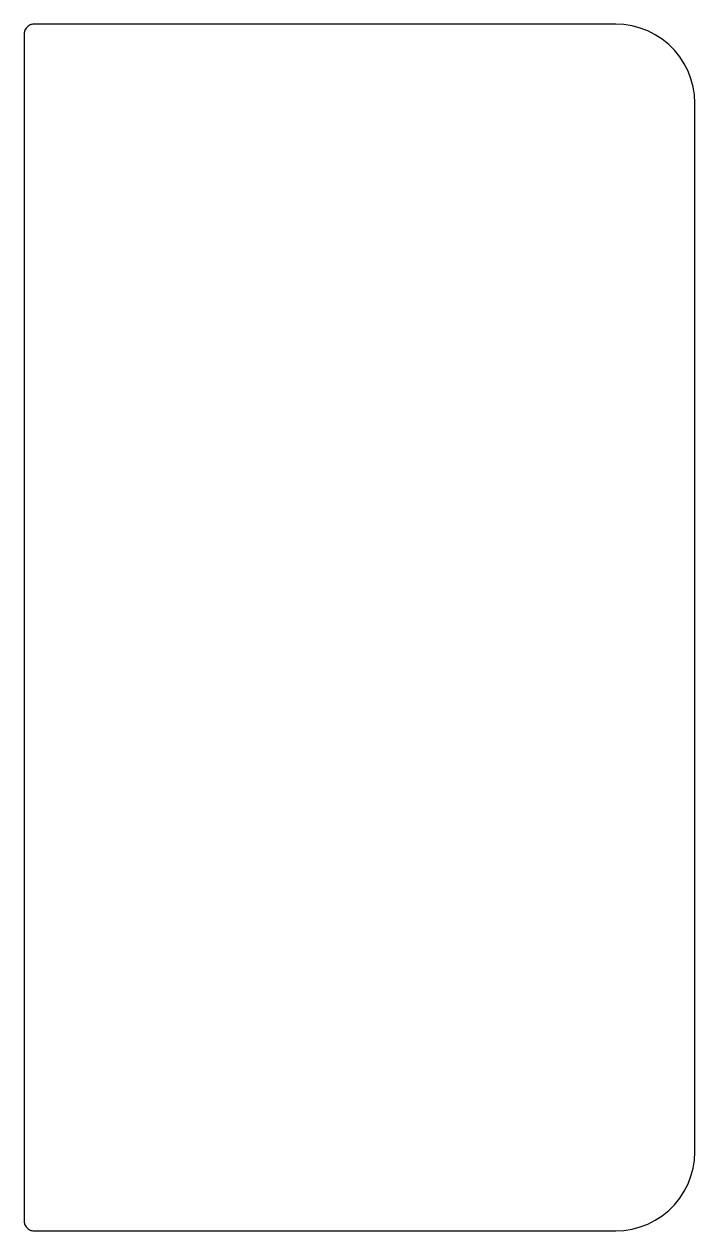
# Model space of a CAD drawing. Header units: metres. Extents: x 0 to 170, y -152 to 152.
import ezdxf

# ---------------------------------------------------------------- set-up
doc = ezdxf.new("R2010")
doc.units = ezdxf.units.M

msp = doc.modelspace()

# ---------------------------------------------------------------- linework, layer by layer
for p, q in [((3, 152.5), (2.73868, 152.486)), ((150, 152.5), (3, 152.5)), ((152.091, 152.39), (150, 152.5)), ((0.513687, 150.261), (0.5, 150)), ((0.5, 150), (0.5, -150)), ((0.554626, 150.52), (0.513687, 150.261)), ((0.622345, 150.773), (0.554626, 150.52)), ((0.716125, 151.017), (0.622345, 150.773)), ((0.83493, 151.25), (0.716125, 151.017)), ((0.977448, 151.469), (0.83493, 151.25)), ((1.14214, 151.673), (0.977448, 151.469)), ((1.32716, 151.858), (1.14214, 151.673)), ((1.53053, 152.023), (1.32716, 151.858)), ((1.75, 152.165), (1.53053, 152.023)), ((1.98315, 152.284), (1.75, 152.165)), ((2.22745, 152.378), (1.98315, 152.284)), ((2.48021, 152.445), (2.22745, 152.378)), ((2.73868, 152.486), (2.48021, 152.445)), ((154.158, 152.063), (152.091, 152.39)), ((156.18, 151.521), (154.158, 152.063)), ((158.135, 150.771), (156.18, 151.521)), ((160, 149.82), (158.135, 150.771)), ((161.756, 148.68), (160, 149.82)), ((163.383, 147.363), (161.756, 148.68)), ((164.863, 145.883), (163.383, 147.363)), ((166.18, 144.256), (164.863, 145.883)), ((167.32, 142.5), (166.18, 144.256)), ((168.271, 140.635), (167.32, 142.5)), ((169.021, 138.68), (168.271, 140.635)), ((169.563, 136.658), (169.021, 138.68)), ((169.89, 134.591), (169.563, 136.658)), ((170, 132.5), (169.89, 134.591)), ((170, -132.5), (170, 132.5)), ((169.89, -134.591), (170, -132.5)), ((169.021, -138.68), (169.563, -136.658)), ((169.563, -136.658), (169.89, -134.591)), ((168.271, -140.635), (169.021, -138.68)), ((166.18, -144.256), (167.32, -142.5)), ((167.32, -142.5), (168.271, -140.635)), ((163.383, -147.363), (164.863, -145.883)), ((164.863, -145.883), (166.18, -144.256)), ((160, -149.82), (161.756, -148.68)), ((161.756, -148.68), (163.383, -147.363)), ((0.5, -150), (0.513687, -150.261)), ((0.513687, -150.261), (0.554626, -150.52)), ((0.554626, -150.52), (0.622345, -150.773)), ((0.622345, -150.773), (0.716125, -151.017)), ((0.716125, -151.017), (0.83493, -151.25)), ((0.83493, -151.25), (0.977448, -151.469)), ((0.977448, -151.469), (1.14214, -151.673)), ((1.14214, -151.673), (1.32716, -151.858)), ((1.32716, -151.858), (1.53053, -152.023)), ((1.53053, -152.023), (1.75, -152.165)), ((1.75, -152.165), (1.98315, -152.284)), ((1.98315, -152.284), (2.22745, -152.378)), ((2.22745, -152.378), (2.48021, -152.445)), ((2.48021, -152.445), (2.73868, -152.486)), ((2.73868, -152.486), (3, -152.5)), ((3, -152.5), (150, -152.5)), ((150, -152.5), (152.091, -152.39)), ((152.091, -152.39), (154.158, -152.063)), ((154.158, -152.063), (156.18, -151.521)), ((156.18, -151.521), (158.135, -150.771)), ((158.135, -150.771), (160, -149.82))]:
    msp.add_line(p, q)

doc.saveas('drawing.dxf')
